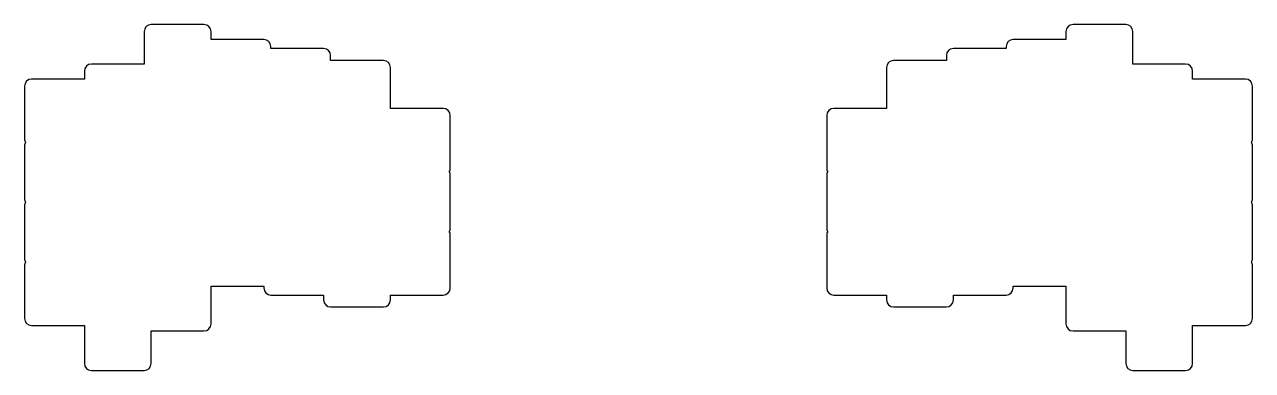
# Model space of a CAD drawing. Header units: millimetres. Extents: x 26 to 374, y -105 to -7.
import ezdxf

# ---------------------------------------------------------------- set-up
doc = ezdxf.new("R2010")
doc.units = ezdxf.units.MM

msp = doc.modelspace()

# ---------------------------------------------------------------- linework, layer by layer
for p, q in [((59.5, -9.03), (59.5, -18.25)), ((76.5, -7.03), (61.5, -7.03)), ((78.5, -11.28), (78.5, -9.03)), ((321.5, -9.03), (321.5, -11.28)), ((338.5, -7.03), (323.5, -7.03)), ((340.5, -18.25), (340.5, -9.03)), ((93.5, -11.28), (78.5, -11.28)), ((95.5, -13.83), (95.5, -13.28)), ((110.5, -13.83), (95.5, -13.83)), ((304.5, -13.83), (289.5, -13.83)), ((304.5, -13.28), (304.5, -13.83)), ((321.5, -11.28), (306.5, -11.28)), ((112.5, -17.23), (112.5, -15.83)), ((127.5, -17.23), (112.5, -17.23)), ((287.5, -17.23), (272.5, -17.23)), ((287.5, -15.83), (287.5, -17.23)), ((42.5, -20.25), (42.5, -22.5)), ((59.5, -18.25), (44.5, -18.25)), ((129.5, -30.83), (129.5, -19.23)), ((270.5, -19.23), (270.5, -30.83)), ((355.5, -18.25), (340.5, -18.25)), ((357.5, -22.5), (357.5, -20.25)), ((42.5, -22.5), (27.5, -22.5)), ((372.5, -22.5), (357.5, -22.5)), ((25.5, -24.5), (25.5, -39.5)), ((374.5, -39.5), (374.5, -24.5)), ((144.5, -30.83), (129.5, -30.83)), ((270.5, -30.83), (255.5, -30.83)), ((146.5, -47.83), (146.5, -32.83)), ((253.5, -32.83), (253.5, -47.83)), ((25.5, -41.5), (25.5, -56.5)), ((374.5, -56.5), (374.5, -41.5)), ((146.5, -64.83), (146.5, -49.83)), ((253.5, -49.83), (253.5, -64.83)), ((25.5, -58.5), (25.5, -73.5)), ((374.5, -73.5), (374.5, -58.5)), ((146.5, -81.83), (146.5, -66.83)), ((253.5, -66.83), (253.5, -81.83)), ((25.5, -75.5), (25.5, -90.5)), ((374.5, -90.5), (374.5, -75.5)), ((78.5, -92.03), (78.5, -81.28)), ((78.5, -81.28), (93.5, -81.28)), ((93.5, -81.28), (93.5, -81.83)), ((306.5, -81.28), (321.5, -81.28)), ((306.5, -81.83), (306.5, -81.28)), ((321.5, -81.28), (321.5, -92.03)), ((95.5, -83.83), (110.5, -83.83)), ((110.5, -83.83), (110.5, -85.23)), ((112.5, -87.23), (127.5, -87.23)), ((129.5, -85.23), (129.5, -83.83)), ((129.5, -83.83), (144.5, -83.83)), ((255.5, -83.83), (270.5, -83.83)), ((270.5, -83.83), (270.5, -85.23)), ((272.5, -87.23), (287.5, -87.23)), ((289.5, -83.83), (304.5, -83.83)), ((289.5, -85.23), (289.5, -83.83)), ((27.5, -92.5), (42.5, -92.5)), ((42.5, -92.5), (42.5, -103.25)), ((61.5, -103.25), (61.5, -94.03)), ((61.5, -94.03), (76.5, -94.03)), ((323.5, -94.03), (338.5, -94.03)), ((338.5, -94.03), (338.5, -103.25)), ((357.5, -92.5), (372.5, -92.5)), ((357.5, -103.25), (357.5, -92.5)), ((44.5, -105.25), (59.5, -105.25)), ((340.5, -105.25), (355.5, -105.25))]:
    msp.add_line(p, q)
for centre, start, end in [((61.5, -9.03), 90, 180), ((76.5, -9.03), 0, 90), ((323.5, -9.03), 90, 180), ((338.5, -9.03), 0, 90), ((93.5, -13.28), 0, 90), ((110.5, -15.83), 0, 90), ((289.5, -15.83), 90, 180), ((306.5, -13.28), 90, 180), ((127.5, -19.23), 0, 90), ((272.5, -19.23), 90, 180), ((44.5, -20.25), 90, 180), ((355.5, -20.25), 0, 90), ((27.5, -24.5), 90, 180), ((372.5, -24.5), 0, 90), ((144.5, -32.83), 0, 90), ((255.5, -32.83), 90, 180), ((27.5, -39.5), 180, 210), ((27.5, -41.5), 150, 180), ((372.5, -39.5), 330, 360), ((372.5, -41.5), 0, 30), ((144.5, -47.83), 330, 360), ((144.5, -49.83), 0, 30), ((255.5, -47.83), 180, 210), ((255.5, -49.83), 150, 180), ((27.5, -56.5), 180, 210), ((27.5, -58.5), 150, 180), ((372.5, -56.5), 330, 360), ((372.5, -58.5), 0, 30), ((144.5, -64.83), 330, 360), ((144.5, -66.83), 0, 30), ((255.5, -64.83), 180, 210), ((255.5, -66.83), 150, 180), ((27.5, -73.5), 180, 210), ((27.5, -75.5), 150, 180), ((372.5, -73.5), 330, 360), ((372.5, -75.5), 0, 30), ((95.5, -81.83), 180, 270), ((144.5, -81.83), 270, 360), ((255.5, -81.83), 180, 270), ((304.5, -81.83), 270, 360), ((112.5, -85.23), 180, 270), ((127.5, -85.23), 270, 360), ((272.5, -85.23), 180, 270), ((287.5, -85.23), 270, 360), ((27.5, -90.5), 180, 270), ((372.5, -90.5), 270, 360), ((76.5, -92.03), 270, 360), ((323.5, -92.03), 180, 270), ((44.5, -103.25), 180, 270), ((59.5, -103.25), 270, 360), ((340.5, -103.25), 180, 270), ((355.5, -103.25), 270, 360)]:
    msp.add_arc(centre, 2, start, end)

doc.saveas('drawing.dxf')
